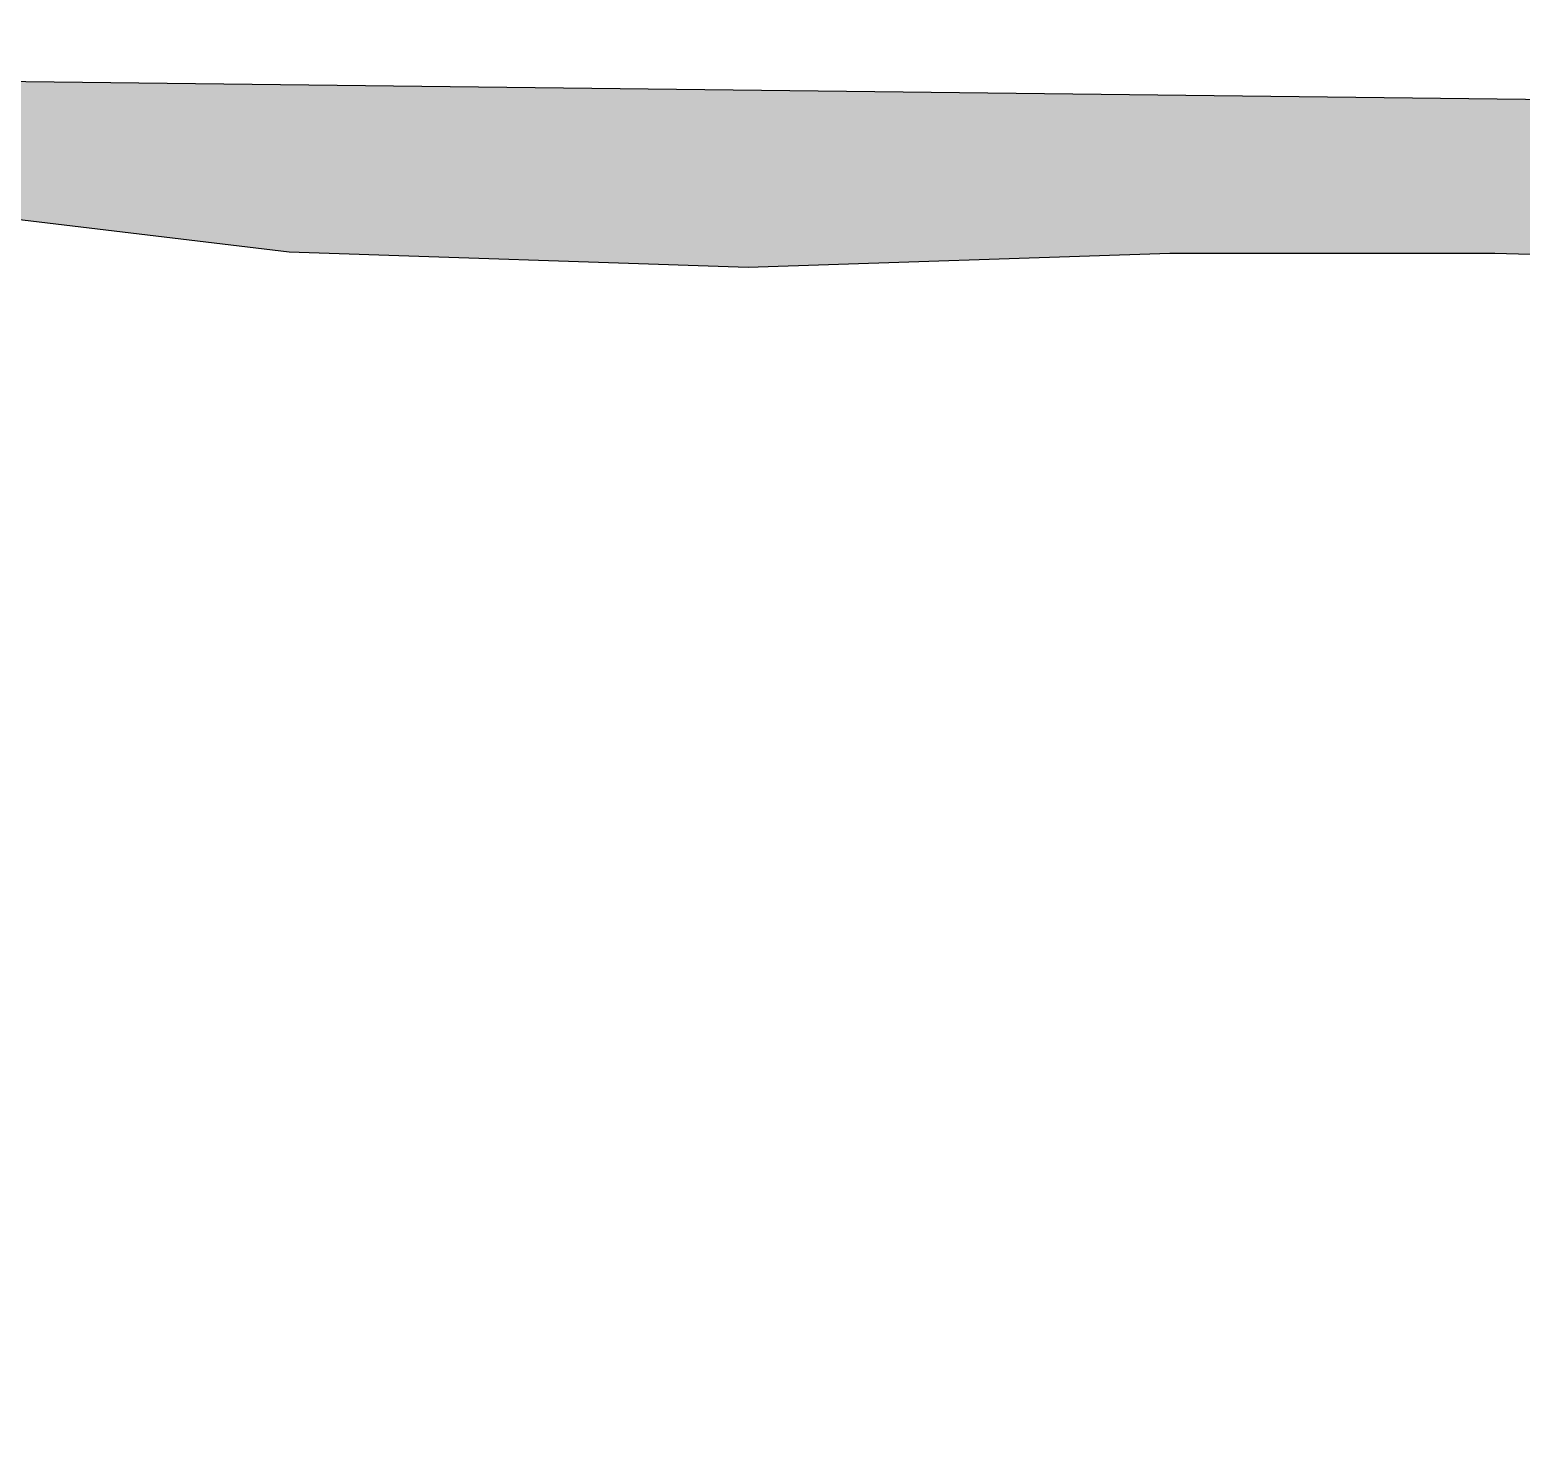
# Model space of a CAD drawing. Header units: millimetres. Extents: x 245 to 515, y 87 to 339.
# Drawn here: x 419.4214 to 419.8991, y 232.6602 to 233.1151 of the extents above; entities that cross this region are included whole.
import ezdxf

# ---------------------------------------------------------------- set-up
doc = ezdxf.new("R2010")
doc.units = ezdxf.units.MM
doc.layers.add('çziigi', color=10, linetype='Continuous')

msp = doc.modelspace()

# ---------------------------------------------------------------- hatches: boundary and pattern name
at = {"layer": 'çziigi'}
h = msp.add_hatch(color=256, dxfattribs=at)
h.dxf.hatch_style = 1
h.paths.add_polyline_path([(420.17499, 233.08975), (418.73878, 233.10655), (418.72464, 233.06022), (418.73053, 233.05988), (418.7912, 233.05759), (418.87592, 233.06103), (418.97093, 233.05874), (419.05106, 233.06103), (419.19874, 233.05645), (419.28001, 233.05531), (419.40937, 233.05531), (419.50438, 233.04387), (419.65141, 233.03896), (419.78648, 233.04354), (419.89066, 233.04354), (419.96163, 233.04125), (420.06351, 233.0401), (420.11732, 233.0401), (420.21806, 233.03095), (420.29704, 233.01494), (420.38404, 232.98406), (420.43899, 232.97262), (420.5363, 232.91199), (420.61088, 232.85772), (420.65095, 232.82913), (420.70361, 232.78909), (420.74711, 232.76393), (420.83754, 232.66785), (420.88106, 232.56911), (420.91425, 232.54624), (420.93257, 232.51078), (420.95661, 232.46388), (420.9692, 232.41927), (420.99439, 232.3758), (420.99667, 232.33654), (421.00469, 232.3068), (421.01384, 232.2805), (421.01842, 232.24389), (421.05963, 232.15467), (421.07879, 232.12509), (421.0777, 232.19138), (421.05826, 232.30065), (421.02806, 232.40518), (420.98816, 232.50539), (420.9331, 232.6069), (420.87055, 232.69418), (420.78636, 232.79679), (420.70547, 232.87007), (420.61488, 232.9358), (420.49841, 232.99615), (420.39919, 233.04033), (420.27732, 233.07912)])
h = msp.add_hatch(color=256, dxfattribs=at)
h.dxf.hatch_style = 1
h.paths.add_polyline_path([(419.79275, 233.09422), (419.1968, 233.10119), (419.1968, 233.05651), (419.19874, 233.05645), (419.28001, 233.05531), (419.40937, 233.05531), (419.50438, 233.04387), (419.65141, 233.03896), (419.781, 233.04335)])
h.paths.add_polyline_path([(419.1968, 233.10119), (418.98541, 233.10367), (418.98349, 233.0591), (419.05106, 233.06103), (419.1968, 233.05651)])

# ---------------------------------------------------------------- linework, layer by layer
for p, q in [((415.78562, 233.14111), (420.17499, 233.08975)), ((419.50438, 233.04387), (419.40937, 233.05531)), ((419.65141, 233.03896), (419.50438, 233.04387)), ((419.78648, 233.04354), (419.65141, 233.03896)), ((419.89066, 233.04354), (419.78648, 233.04354)), ((419.96163, 233.04125), (419.89066, 233.04354))]:
    msp.add_line(p, q, dxfattribs=at)

doc.saveas('drawing.dxf')
